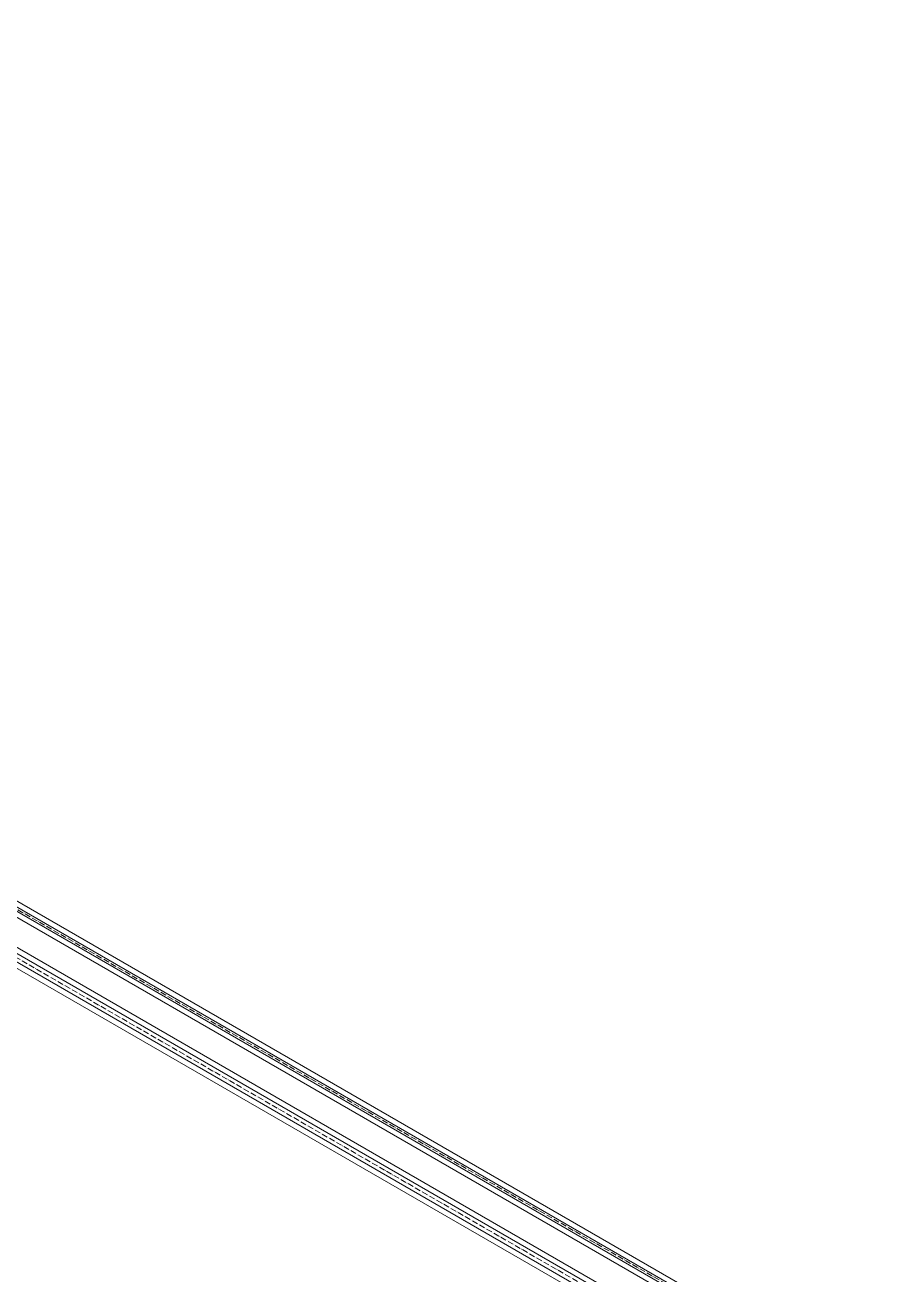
# Model space of a CAD drawing. Header units: millimetres. Extents: x -88595 to 880822, y -1054509 to -148035.
# Drawn here: x 421290 to 422784, y -320726 to -318592 of the extents above; entities that cross this region are included whole.
import ezdxf

# ---------------------------------------------------------------- set-up
doc = ezdxf.new("R2010")
doc.units = ezdxf.units.MM
doc.linetypes.add('$12$ADSK_Осевая', pattern=[14, 10, -2, 0, -2])
doc.layers.add('Изоляция', color=7, linetype='Continuous', lineweight=18)
doc.layers.add('Трубопровод', color=7, linetype='Continuous', lineweight=18)

msp = doc.modelspace()

# ---------------------------------------------------------------- linework, layer by layer
at = {"layer": 'Изоляция', "color": 190, "true_color": 0x8000ff}
for p, q in [((425676.6, -322629.3), (418667.2, -318582.4)), ((418655, -318603.5), (425664.4, -322650.4))]:
    msp.add_line(p, q, dxfattribs=at)
at = {"layer": 'Изоляция', "color": 134, "true_color": 0x00a6a6}
for p, q in [((425673.1, -322706.8), (418539.8, -318588.4)), ((418524.5, -318615), (425656.3, -322732.6))]:
    msp.add_line(p, q, dxfattribs=at)
at = {"layer": 'Трубопровод', "color": 134, "true_color": 0x00a6a6}
for p, q in [((418529, -318607.2), (425662.3, -322725.6)), ((425668.6, -322714.6), (418535.3, -318596.2))]:
    msp.add_line(p, q, dxfattribs=at)
at = {"layer": 'Трубопровод', "color": 134, "linetype": '$12$ADSK_Осевая', "true_color": 0x00a6a6}
msp.add_line((425665.4, -322720.1), (418532.2, -318601.7), dxfattribs=at)
msp.add_line((425665.4, -322720.1), (418532.2, -318601.7), dxfattribs=at)
at = {"layer": 'Трубопровод', "color": 190, "true_color": 0x8000ff}
for p, q in [((418659.5, -318595.7), (425668.9, -322642.6)), ((425672.1, -322637.1), (418662.7, -318590.2))]:
    msp.add_line(p, q, dxfattribs=at)
at = {"layer": 'Трубопровод', "color": 190, "linetype": '$12$ADSK_Осевая', "true_color": 0x8000ff}
msp.add_line((425670.5, -322639.8), (418661.1, -318593), dxfattribs=at)
msp.add_line((425670.5, -322639.8), (418661.1, -318593), dxfattribs=at)

doc.saveas('drawing.dxf')
